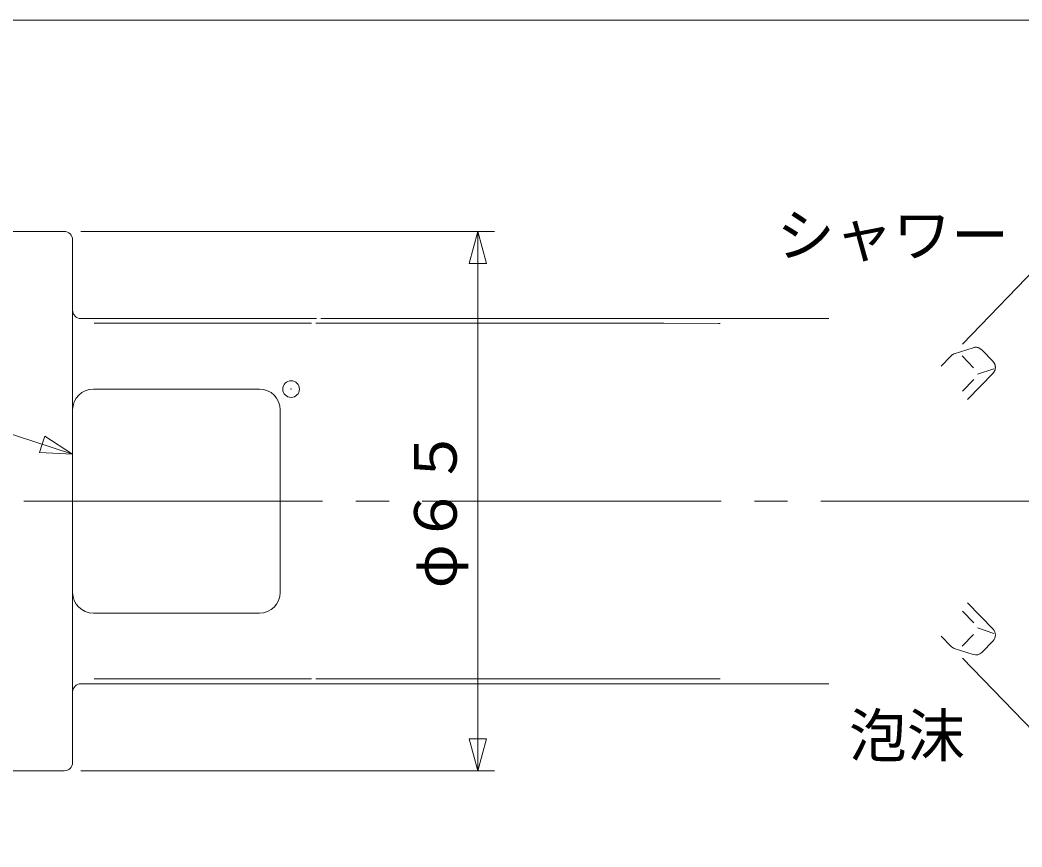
# Model space of a CAD drawing. Units: millimetres, scale not verified. Extents: x -373 to 395, y -278 to 275.
# Drawn here: x -260.2 to -139.5, y 175.4 to 275 of the extents above; entities that cross this region are included whole.
import ezdxf
from ezdxf.enums import TextEntityAlignment as Align

# ---------------------------------------------------------------- set-up
doc = ezdxf.new("R2010")
doc.units = ezdxf.units.MM
doc.header["$LTSCALE"] = 4
doc.header["$PDMODE"] = 32
doc.header["$PDSIZE"] = 2
doc.linetypes.add('USER1', pattern=[2, 1.2, -0.8])
doc.linetypes.add('USER2', pattern=[12, 9, -1, 1, -1])
for name, color, linetype, lineweight in [('0-1_1', 7, 'Continuous', 18), ('0-2_2', 7, 'Continuous', 18), ('0-3_3', 7, 'Continuous', 18), ('0-4_4', 7, 'Continuous', 18)]:
    doc.layers.add(name, color=color, linetype=linetype, lineweight=lineweight)
doc.styles.add('ＭＳ ゴシック', font='')
doc.styles.get('ＭＳ ゴシック').set_extended_font_data('MS Gothic')

# ---------------------------------------------------------------- blocks, each defined once
blk = doc.blocks.new('D5')
at = {"layer": '0-3_3'}
for p, q in [((-252.847, 249.551), (-203.045, 249.551)), ((-205.045, 249.551), (-206.081, 245.687)), ((-205.045, 249.551), (-204.01, 245.687)), ((-206.081, 245.687), (-204.01, 245.687)), ((-205.045, 184.551), (-206.081, 188.414)), ((-204.01, 188.414), (-206.081, 188.414)), ((-252.847, 184.551), (-203.045, 184.551))]:
    blk.add_line(p, q, dxfattribs=at)
blk.add_lwpolyline([(-205.045, 249.551), (-205.045, 184.551), (-204.01, 188.414)], dxfattribs=at)
at = {"layer": '0-3_3', "style": 'ＭＳ ゴシック'}
blk.add_text('φ６５', height=5.132, rotation=90, dxfattribs=at).set_placement((-206.045, 206.551), align=Align.BOTTOM_LEFT)
blk = doc.blocks.new('D6')
at = {"layer": '0-3_3'}
for p, q in [((-146.69, 235.978), (-124.715, 258.728)), ((-126.105, 257.289), (-124.165, 253.791)), ((-126.105, 257.289), (-122.676, 255.23)), ((-124.165, 253.791), (-122.676, 255.23)), ((-146.69, 198.123), (-124.715, 175.373)), ((-126.105, 176.812), (-124.165, 180.31)), ((-122.676, 178.871), (-124.165, 180.31)), ((-126.105, 176.812), (-122.676, 178.871))]:
    blk.add_line(p, q, dxfattribs=at)
blk.add_arc((-164.972, 217.051), 55.945, 314.00703, 45.99297, dxfattribs=at)

msp = doc.modelspace()

# ---------------------------------------------------------------- linework, layer by layer
at = {"layer": '0-1_1'}
msp.add_line((-373.022, 275.029), (394.982, 275.029), dxfattribs=at)
at = {"layer": '0-2_2'}
for p, q in [((-254.847, 249.551), (-263.847, 249.551)), ((-253.847, 248.551), (-253.847, 185.551)), ((-252.847, 239.051), (-250.664, 239.051)), ((-250.664, 239.051), (-224.488, 239.051)), ((-223.944, 239.051), (-182.041, 239.051)), ((-182.041, 239.051), (-175.271, 239.051)), ((-175.271, 239.051), (-162.768, 239.051)), ((-225.079, 238.479), (-251.255, 238.479)), ((-182.632, 238.479), (-224.536, 238.479)), ((-176.061, 238.465), (-182.632, 238.479)), ((-175.855, 238.461), (-176.061, 238.465)), ((-143, 201.617), (-146.059, 204.784)), ((-146.694, 203.81), (-145.311, 202.378)), ((-142.906, 201.116), (-144.849, 201.768)), ((-149.242, 200.766), (-148.08, 199.562)), ((-145.367, 200.974), (-146.733, 199.56)), ((-147.673, 199.307), (-145.397, 198.558)), ((-144.366, 198.814), (-143, 200.228)), ((-251.255, 195.622), (-225.079, 195.622)), ((-224.536, 195.622), (-182.632, 195.622)), ((-182.632, 195.622), (-176.062, 195.637)), ((-176.062, 195.637), (-175.855, 195.64)), ((-250.664, 195.051), (-252.847, 195.051)), ((-224.488, 195.051), (-250.664, 195.051)), ((-223.944, 195.051), (-224.488, 195.051)), ((-182.041, 195.051), (-223.944, 195.051)), ((-175.271, 195.051), (-182.041, 195.051)), ((-175.271, 195.051), (-162.768, 195.051)), ((-263.847, 184.551), (-254.847, 184.551))]:
    msp.add_line(p, q, dxfattribs=at)
at = {"layer": '0-2_2', "linetype": 'USER1'}
for p, q in [((-147.673, 234.794), (-145.397, 235.543)), ((-149.242, 233.335), (-148.08, 234.539)), ((-145.367, 233.127), (-146.733, 234.541)), ((-144.366, 235.287), (-143, 233.873)), ((-142.906, 232.985), (-144.849, 232.333)), ((-146.694, 230.291), (-145.311, 231.723)), ((-143, 232.484), (-146.059, 229.317))]:
    msp.add_line(p, q, dxfattribs=at)
at = {"layer": '0-2_2', "linetype": 'USER2'}
msp.add_line((-307.734, 217.051), (-136.182, 217.051), dxfattribs=at)
at = {"layer": '0-2_2'}
for centre, start, end in [((-254.847, 248.551), 0, 90), ((-252.847, 240.051), 180, 270), ((-143.719, 200.923), 0, 44.00703), ((-143.719, 200.923), 315.99297, 0), ((-147.36, 200.257), 224.00703, 251.80135), ((-145.085, 199.508), 251.80135, 315.99297), ((-252.847, 194.051), 90, 180), ((-254.847, 185.551), 270, 0)]:
    msp.add_arc(centre, 1, start, end, dxfattribs=at)
at = {"layer": '0-2_2', "linetype": 'USER1'}
for centre, start, end in [((-145.085, 234.593), 44.00703, 108.19865), ((-147.36, 233.844), 108.19865, 135.99297), ((-143.719, 233.178), 0, 44.00703), ((-143.719, 233.178), 315.99297, 0)]:
    msp.add_arc(centre, 1, start, end, dxfattribs=at)
at = {"layer": '0-3_3'}
msp.add_line((-253.847, 228.051), (-253.847, 206.051), dxfattribs=at)
msp.add_point((-227.529, 230.551), dxfattribs=at)
at = {"layer": '0-4_4'}
for p, q in [((-253.847, 222.713), (-322.046, 244.914)), ((-251.347, 230.551), (-231.347, 230.551)), ((-228.847, 228.051), (-228.847, 206.051)), ((-251.347, 203.551), (-231.347, 203.551))]:
    msp.add_line(p, q, dxfattribs=at)
msp.add_lwpolyline([(-257.521, 223.909), (-257.841, 222.925), (-253.847, 222.713), (-257.2, 224.894)], close=True, dxfattribs=at)
for centre, start, end in [((-251.347, 228.051), 90, 180), ((-231.347, 228.051), 0, 90), ((-251.347, 206.051), 180, 270), ((-231.347, 206.051), 270, 0)]:
    msp.add_arc(centre, 2.5, start, end, dxfattribs=at)

# ---------------------------------------------------------------- block references
at = {"layer": '0-3_3'}
for name in ['D6', 'D5']:
    msp.add_blockref(name, (0, 0), dxfattribs=at)

# ---------------------------------------------------------------- texts
at = {"layer": '0-3_3', "style": 'ＭＳ ゴシック'}
for s, p in [('シャワー', (-169.06, 245.018)), ('泡沫', (-160.355, 184.712))]:
    msp.add_text(s, height=5.132, dxfattribs=at).set_placement(p, align=Align.BOTTOM_LEFT)

doc.saveas('drawing.dxf')
